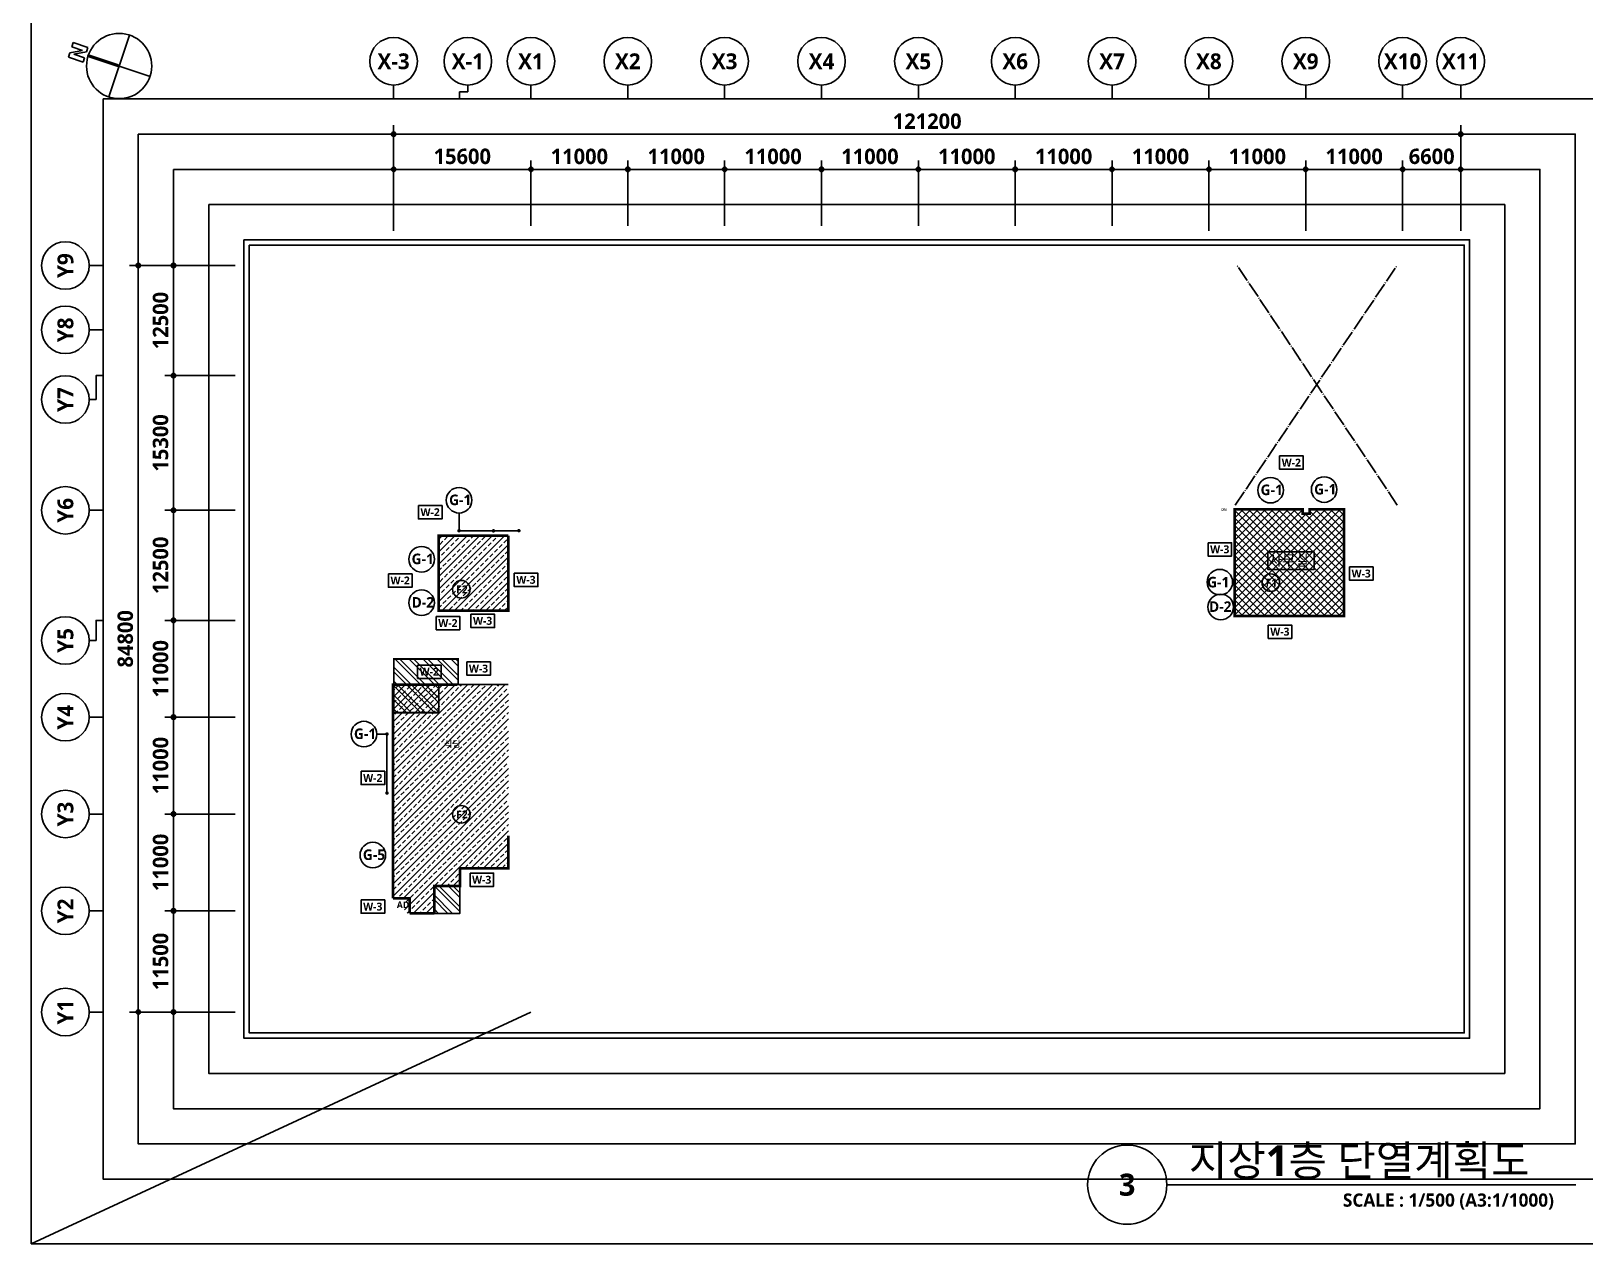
# Model space of a CAD drawing. Header units: millimetres. Extents: x 15454 to 832298, y 124519 to 402165.
# Drawn here: x 15454 to 191935, y 124519 to 262288 of the extents above; entities that cross this region are included whole.
import ezdxf
from ezdxf.enums import TextEntityAlignment as Align

# ---------------------------------------------------------------- set-up
doc = ezdxf.new("R2010")
doc.units = ezdxf.units.MM
doc.header["$LTSCALE"] = 300
doc.header["$MEASUREMENT"] = 0
doc.header["$PDSIZE"] = -5
for name, pattern in [('HID', [0.5, 0.25, -0.25]), ('STD_SHAFT', [7.3, 6, -0.5, 0.3, -0.5]), ('지상4층 SITE$0$AZ081', [3, 2, -1]), ('지상4층 SITE$0$DASHED', [0.75, 0.5, -0.25])]:
    doc.linetypes.add(name, pattern=pattern)
doc.layers.get('0').update_dxf_attribs({"linetype": 'CONTINUOUS'})
doc.layers.get('Defpoints').update_dxf_attribs({"color": 161, "linetype": 'CONTINUOUS'})
for name, color, linetype in [('A-ANNO-NORT', 7, 'CONTINUOUS'), ('A-ANNO-TEXT1', 7, 'CONTINUOUS'), ('A-ANNO-TEXT2', 3, 'CONTINUOUS'), ('A-ANNO-TITL', 7, 'CONTINUOUS'), ('A-FLOR-OPEN-BELO', 6, 'STD_SHAFT'), ('A-ST-AXIS-BUB', 7, 'CONTINUOUS'), ('A-ST-AXIS-DIM', 7, 'CONTINUOUS'), ('A-TEXT1', 2, 'CONTINUOUS'), ('AA-XXXX-TXT1', 2, 'CONTINUOUS'), ('COL', 2, 'CONTINUOUS'), ('COR', 4, 'CONTINUOUS'), ('FIN', 5, 'CONTINUOUS'), ('text', 3, 'CONTINUOUS'), ('w-1', 4, 'CONTINUOUS'), ('w-2', 1, 'CONTINUOUS'), ('w-3', 5, 'CONTINUOUS'), ('X-SEC-종$0$A-ST-AXIS-BUB', 7, 'CONTINUOUS')]:
    doc.layers.add(name, color=color, linetype=linetype)
for name, color, linetype, plot in [('Defpoint', 161, 'CONTINUOUS', False), ('G(그리드1)', 185, 'CONTINUOUS', False), ('G(그리드2)', 235, 'CONTINUOUS', False)]:
    doc.layers.add(name, color=color, linetype=linetype, plot=plot)
doc.styles.add('SH_대대리576', font='')
doc.styles.add('SH_진천_나눔', font='')
doc.styles.add('맑은고딕', font='NanumGothicBold.ttf')
doc.styles.add('송현플러스-돋움체', font='NanumGothicBold.ttf')
doc.styles.get('SH_대대리576').set_extended_font_data('NanumGothic', bold=True)
doc.styles.get('SH_진천_나눔').set_extended_font_data('NanumGothic', bold=True)
doc.dimstyles.new('SHP 500', dxfattribs={"dimscale": 500, "dimtxt": 3.5, "dimasz": 1, "dimexe": 2, "dimexo": 2, "dimgap": 1, "dimtad": 1, "dimdec": 0, "dimzin": 0, "dimdsep": 46, "dimtxsty": 'SH_진천_나눔', "dimblk": 'DIMDOT', "dimcen": 0.09, "dimclrd": 256, "dimclre": 256, "dimclrt": 3, "dimadec": 0, "dimazin": 1, "dimtfac": 1, "dimtdec": 0, "dimtix": 1, "dimtmove": 2, "dimatfit": 0, "dimldrblk": 'DIMDOT', "dimfxl": 1, "dimtolj": 1, "dimtzin": 0, "dimlwd": -1, "dimlwe": -1, "dimarcsym": 0})
pattern_1 = [(45, (-307755.9, 321534), (-707.1068, 707.1068), []), (45, (-307048.8, 321534), (-707.1068, 707.1068), [500, -250])]

# ---------------------------------------------------------------- blocks, each defined once
blk = doc.blocks.new('G$CBA52A250')
at = {"layer": 'A-ST-AXIS-BUB'}
for p, q in [((1177, 0), (1177, 525)), ((1177, 525), (1800, 525)), ((1800, 1050), (1800, 525))]:
    blk.add_line(p, q, dxfattribs=at)
blk.add_circle((1800, 2850), 1800, dxfattribs=at)
blk = doc.blocks.new('DIMDOT')
at = {"color": 0}
blk.add_line((-2, 0), (2, 0), dxfattribs=at)
for radius in [0.5, 0.25]:
    blk.add_circle((0, 0), radius, dxfattribs=at)
blk = doc.blocks.new('*D6778')
at = {"layer": 'A-ST-AXIS-DIM'}
for p, q in [((38629, 235653), (26629, 235653)), ((27629, 235153), (27629, 151353)), ((38629, 150853), (26629, 150853))]:
    blk.add_line(p, q, dxfattribs=at)
at = {"layer": 'Defpoints', "color": 0}
for p in [(39629, 235653), (27629, 150853), (39629, 150853)]:
    blk.add_point(p, dxfattribs=at)
at = {"layer": 'A-ST-AXIS-DIM', "linetype": 'ByBlock', "xscale": 500, "yscale": 500, "zscale": 500}
for p, rotation in [((27629, 235653), 90), ((27629, 150853), 270)]:
    blk.add_blockref('DIMDOT', p, dxfattribs=dict(at, rotation=rotation))
at = {"layer": 'A-ST-AXIS-DIM', "color": 3, "insert": (26163, 193253), "char_height": 1750, "attachment_point": 5, "rotation": 90, "style": 'SH_진천_나눔'}
blk.add_mtext('\\A1;84800', dxfattribs=at)
blk = doc.blocks.new('*D6779')
at = {"layer": 'A-ST-AXIS-DIM'}
for p, q in [((38629, 162353), (30629, 162353)), ((31629, 161853), (31629, 151353)), ((38629, 150853), (30629, 150853))]:
    blk.add_line(p, q, dxfattribs=at)
at = {"layer": 'Defpoints', "color": 0}
for p in [(39629, 162353), (31629, 150853), (39629, 150853)]:
    blk.add_point(p, dxfattribs=at)
at = {"layer": 'A-ST-AXIS-DIM', "linetype": 'ByBlock', "xscale": 500, "yscale": 500, "zscale": 500}
for p, rotation in [((31629, 162353), 90), ((31629, 150853), 270)]:
    blk.add_blockref('DIMDOT', p, dxfattribs=dict(at, rotation=rotation))
at = {"layer": 'A-ST-AXIS-DIM', "color": 3, "insert": (30167, 156603), "char_height": 1750, "attachment_point": 5, "rotation": 90, "style": 'SH_진천_나눔'}
blk.add_mtext('\\A1;11500', dxfattribs=at)
blk = doc.blocks.new('*D6780')
at = {"layer": 'A-ST-AXIS-DIM'}
for p, q in [((38629, 173353), (30629, 173353)), ((31629, 172853), (31629, 162853)), ((38629, 162353), (30629, 162353))]:
    blk.add_line(p, q, dxfattribs=at)
at = {"layer": 'Defpoints', "color": 0}
for p in [(39629, 173353), (31629, 162353), (39629, 162353)]:
    blk.add_point(p, dxfattribs=at)
at = {"layer": 'A-ST-AXIS-DIM', "linetype": 'ByBlock', "xscale": 500, "yscale": 500, "zscale": 500}
for p, rotation in [((31629, 173353), 90), ((31629, 162353), 270)]:
    blk.add_blockref('DIMDOT', p, dxfattribs=dict(at, rotation=rotation))
at = {"layer": 'A-ST-AXIS-DIM', "color": 3, "insert": (30169, 167853), "char_height": 1750, "attachment_point": 5, "rotation": 90, "style": 'SH_진천_나눔'}
blk.add_mtext('\\A1;11000', dxfattribs=at)
blk = doc.blocks.new('*D6781')
at = {"layer": 'A-ST-AXIS-DIM'}
for p, q in [((38629, 184353), (30629, 184353)), ((31629, 183853), (31629, 173853)), ((38629, 173353), (30629, 173353))]:
    blk.add_line(p, q, dxfattribs=at)
at = {"layer": 'Defpoints', "color": 0}
for p in [(39629, 184353), (31629, 173353), (39629, 173353)]:
    blk.add_point(p, dxfattribs=at)
at = {"layer": 'A-ST-AXIS-DIM', "linetype": 'ByBlock', "xscale": 500, "yscale": 500, "zscale": 500}
for p, rotation in [((31629, 184353), 90), ((31629, 173353), 270)]:
    blk.add_blockref('DIMDOT', p, dxfattribs=dict(at, rotation=rotation))
at = {"layer": 'A-ST-AXIS-DIM', "color": 3, "insert": (30169, 178853), "char_height": 1750, "attachment_point": 5, "rotation": 90, "style": 'SH_진천_나눔'}
blk.add_mtext('\\A1;11000', dxfattribs=at)
blk = doc.blocks.new('*D6782')
at = {"layer": 'A-ST-AXIS-DIM'}
for p, q in [((38629, 195353), (30629, 195353)), ((31629, 194853), (31629, 184853)), ((38629, 184353), (30629, 184353))]:
    blk.add_line(p, q, dxfattribs=at)
at = {"layer": 'Defpoints', "color": 0}
for p in [(39629, 195353), (31629, 184353), (39629, 184353)]:
    blk.add_point(p, dxfattribs=at)
at = {"layer": 'A-ST-AXIS-DIM', "linetype": 'ByBlock', "xscale": 500, "yscale": 500, "zscale": 500}
for p, rotation in [((31629, 195353), 90), ((31629, 184353), 270)]:
    blk.add_blockref('DIMDOT', p, dxfattribs=dict(at, rotation=rotation))
at = {"layer": 'A-ST-AXIS-DIM', "color": 3, "insert": (30169, 189853), "char_height": 1750, "attachment_point": 5, "rotation": 90, "style": 'SH_진천_나눔'}
blk.add_mtext('\\A1;11000', dxfattribs=at)
blk = doc.blocks.new('*D6783')
at = {"layer": 'A-ST-AXIS-DIM'}
for p, q in [((38629, 207853), (30629, 207853)), ((31629, 207353), (31629, 195853)), ((38629, 195353), (30629, 195353))]:
    blk.add_line(p, q, dxfattribs=at)
at = {"layer": 'Defpoints', "color": 0}
for p in [(39629, 207853), (31629, 195353), (39629, 195353)]:
    blk.add_point(p, dxfattribs=at)
at = {"layer": 'A-ST-AXIS-DIM', "linetype": 'ByBlock', "xscale": 500, "yscale": 500, "zscale": 500}
for p, rotation in [((31629, 207853), 90), ((31629, 195353), 270)]:
    blk.add_blockref('DIMDOT', p, dxfattribs=dict(at, rotation=rotation))
at = {"layer": 'A-ST-AXIS-DIM', "color": 3, "insert": (30165, 201603), "char_height": 1750, "attachment_point": 5, "rotation": 90, "style": 'SH_진천_나눔'}
blk.add_mtext('\\A1;12500', dxfattribs=at)
blk = doc.blocks.new('*D6784')
at = {"layer": 'A-ST-AXIS-DIM'}
for p, q in [((38629, 223153), (30629, 223153)), ((31629, 222653), (31629, 208353)), ((38629, 207853), (30629, 207853))]:
    blk.add_line(p, q, dxfattribs=at)
at = {"layer": 'Defpoints', "color": 0}
for p in [(39629, 223153), (31629, 207853), (39629, 207853)]:
    blk.add_point(p, dxfattribs=at)
at = {"layer": 'A-ST-AXIS-DIM', "linetype": 'ByBlock', "xscale": 500, "yscale": 500, "zscale": 500}
for p, rotation in [((31629, 223153), 90), ((31629, 207853), 270)]:
    blk.add_blockref('DIMDOT', p, dxfattribs=dict(at, rotation=rotation))
at = {"layer": 'A-ST-AXIS-DIM', "color": 3, "insert": (30163, 215503), "char_height": 1750, "attachment_point": 5, "rotation": 90, "style": 'SH_진천_나눔'}
blk.add_mtext('\\A1;15300', dxfattribs=at)
blk = doc.blocks.new('*D6785')
at = {"layer": 'A-ST-AXIS-DIM'}
for p, q in [((38629, 235653), (30629, 235653)), ((31629, 235153), (31629, 223653)), ((38629, 223153), (30629, 223153))]:
    blk.add_line(p, q, dxfattribs=at)
at = {"layer": 'Defpoints', "color": 0}
for p in [(39629, 235653), (31629, 223153), (39629, 223153)]:
    blk.add_point(p, dxfattribs=at)
at = {"layer": 'A-ST-AXIS-DIM', "linetype": 'ByBlock', "xscale": 500, "yscale": 500, "zscale": 500}
for p, rotation in [((31629, 235653), 90), ((31629, 223153), 270)]:
    blk.add_blockref('DIMDOT', p, dxfattribs=dict(at, rotation=rotation))
at = {"layer": 'A-ST-AXIS-DIM', "color": 3, "insert": (30165, 229403), "char_height": 1750, "attachment_point": 5, "rotation": 90, "style": 'SH_진천_나눔'}
blk.add_mtext('\\A1;12500', dxfattribs=at)
blk = doc.blocks.new('*D6786')
at = {"layer": 'A-ST-AXIS-DIM'}
for p, q in [((56629, 239581), (56629, 251581)), ((177829, 239581), (177829, 251581)), ((177329, 250581), (57129, 250581))]:
    blk.add_line(p, q, dxfattribs=at)
at = {"layer": 'Defpoints', "color": 0}
for p in [(56629, 250581), (56629, 238581), (177829, 238581)]:
    blk.add_point(p, dxfattribs=at)
at = {"layer": 'A-ST-AXIS-DIM', "linetype": 'ByBlock', "xscale": 500, "yscale": 500, "zscale": 500, "rotation": 180}
blk.add_blockref('DIMDOT', (56629, 250581), dxfattribs=at)
at = {"layer": 'A-ST-AXIS-DIM', "linetype": 'ByBlock', "xscale": 500, "yscale": 500, "zscale": 500}
blk.add_blockref('DIMDOT', (177829, 250581), dxfattribs=at)
at = {"layer": 'A-ST-AXIS-DIM', "color": 3, "insert": (117229, 252044), "char_height": 1750, "attachment_point": 5, "style": 'SH_진천_나눔'}
blk.add_mtext('\\A1;121200', dxfattribs=at)
blk = doc.blocks.new('*D6787')
at = {"layer": 'A-ST-AXIS-DIM'}
for p, q in [((72229, 240181), (72229, 247581)), ((83229, 240181), (83229, 247581)), ((82729, 246581), (72729, 246581))]:
    blk.add_line(p, q, dxfattribs=at)
at = {"layer": 'Defpoints', "color": 0}
for p in [(72229, 246581), (72229, 239181), (83229, 239181)]:
    blk.add_point(p, dxfattribs=at)
at = {"layer": 'A-ST-AXIS-DIM', "linetype": 'ByBlock', "xscale": 500, "yscale": 500, "zscale": 500, "rotation": 180}
blk.add_blockref('DIMDOT', (72229, 246581), dxfattribs=at)
at = {"layer": 'A-ST-AXIS-DIM', "linetype": 'ByBlock', "xscale": 500, "yscale": 500, "zscale": 500}
blk.add_blockref('DIMDOT', (83229, 246581), dxfattribs=at)
at = {"layer": 'A-ST-AXIS-DIM', "color": 3, "insert": (77729, 248041), "char_height": 1750, "attachment_point": 5, "style": 'SH_진천_나눔'}
blk.add_mtext('\\A1;11000', dxfattribs=at)
blk = doc.blocks.new('*D6788')
at = {"layer": 'A-ST-AXIS-DIM'}
for p, q in [((83229, 240181), (83229, 247581)), ((94229, 240181), (94229, 247581)), ((93729, 246581), (83729, 246581))]:
    blk.add_line(p, q, dxfattribs=at)
at = {"layer": 'Defpoints', "color": 0}
for p in [(83229, 246581), (83229, 239181), (94229, 239181)]:
    blk.add_point(p, dxfattribs=at)
at = {"layer": 'A-ST-AXIS-DIM', "linetype": 'ByBlock', "xscale": 500, "yscale": 500, "zscale": 500, "rotation": 180}
blk.add_blockref('DIMDOT', (83229, 246581), dxfattribs=at)
at = {"layer": 'A-ST-AXIS-DIM', "linetype": 'ByBlock', "xscale": 500, "yscale": 500, "zscale": 500}
blk.add_blockref('DIMDOT', (94229, 246581), dxfattribs=at)
at = {"layer": 'A-ST-AXIS-DIM', "color": 3, "insert": (88729, 248041), "char_height": 1750, "attachment_point": 5, "style": 'SH_진천_나눔'}
blk.add_mtext('\\A1;11000', dxfattribs=at)
blk = doc.blocks.new('*D6789')
at = {"layer": 'A-ST-AXIS-DIM'}
for p, q in [((94229, 240181), (94229, 247581)), ((105229, 240181), (105229, 247581)), ((104729, 246581), (94729, 246581))]:
    blk.add_line(p, q, dxfattribs=at)
at = {"layer": 'Defpoints', "color": 0}
for p in [(94229, 246581), (94229, 239181), (105229, 239181)]:
    blk.add_point(p, dxfattribs=at)
at = {"layer": 'A-ST-AXIS-DIM', "linetype": 'ByBlock', "xscale": 500, "yscale": 500, "zscale": 500, "rotation": 180}
blk.add_blockref('DIMDOT', (94229, 246581), dxfattribs=at)
at = {"layer": 'A-ST-AXIS-DIM', "linetype": 'ByBlock', "xscale": 500, "yscale": 500, "zscale": 500}
blk.add_blockref('DIMDOT', (105229, 246581), dxfattribs=at)
at = {"layer": 'A-ST-AXIS-DIM', "color": 3, "insert": (99729, 248041), "char_height": 1750, "attachment_point": 5, "style": 'SH_진천_나눔'}
blk.add_mtext('\\A1;11000', dxfattribs=at)
blk = doc.blocks.new('*D6790')
at = {"layer": 'A-ST-AXIS-DIM'}
for p, q in [((105229, 240181), (105229, 247581)), ((116229, 240181), (116229, 247581)), ((115729, 246581), (105729, 246581))]:
    blk.add_line(p, q, dxfattribs=at)
at = {"layer": 'Defpoints', "color": 0}
for p in [(105229, 246581), (105229, 239181), (116229, 239181)]:
    blk.add_point(p, dxfattribs=at)
at = {"layer": 'A-ST-AXIS-DIM', "linetype": 'ByBlock', "xscale": 500, "yscale": 500, "zscale": 500, "rotation": 180}
blk.add_blockref('DIMDOT', (105229, 246581), dxfattribs=at)
at = {"layer": 'A-ST-AXIS-DIM', "linetype": 'ByBlock', "xscale": 500, "yscale": 500, "zscale": 500}
blk.add_blockref('DIMDOT', (116229, 246581), dxfattribs=at)
at = {"layer": 'A-ST-AXIS-DIM', "color": 3, "insert": (110729, 248041), "char_height": 1750, "attachment_point": 5, "style": 'SH_진천_나눔'}
blk.add_mtext('\\A1;11000', dxfattribs=at)
blk = doc.blocks.new('*D6791')
at = {"layer": 'A-ST-AXIS-DIM'}
for p, q in [((116229, 240181), (116229, 247581)), ((127229, 240181), (127229, 247581)), ((126729, 246581), (116729, 246581))]:
    blk.add_line(p, q, dxfattribs=at)
at = {"layer": 'Defpoints', "color": 0}
for p in [(116229, 246581), (116229, 239181), (127229, 239181)]:
    blk.add_point(p, dxfattribs=at)
at = {"layer": 'A-ST-AXIS-DIM', "linetype": 'ByBlock', "xscale": 500, "yscale": 500, "zscale": 500, "rotation": 180}
blk.add_blockref('DIMDOT', (116229, 246581), dxfattribs=at)
at = {"layer": 'A-ST-AXIS-DIM', "linetype": 'ByBlock', "xscale": 500, "yscale": 500, "zscale": 500}
blk.add_blockref('DIMDOT', (127229, 246581), dxfattribs=at)
at = {"layer": 'A-ST-AXIS-DIM', "color": 3, "insert": (121729, 248041), "char_height": 1750, "attachment_point": 5, "style": 'SH_진천_나눔'}
blk.add_mtext('\\A1;11000', dxfattribs=at)
blk = doc.blocks.new('*D6792')
at = {"layer": 'A-ST-AXIS-DIM'}
for p, q in [((127229, 240181), (127229, 247581)), ((138229, 240181), (138229, 247581)), ((137729, 246581), (127729, 246581))]:
    blk.add_line(p, q, dxfattribs=at)
at = {"layer": 'Defpoints', "color": 0}
for p in [(127229, 246581), (127229, 239181), (138229, 239181)]:
    blk.add_point(p, dxfattribs=at)
at = {"layer": 'A-ST-AXIS-DIM', "linetype": 'ByBlock', "xscale": 500, "yscale": 500, "zscale": 500, "rotation": 180}
blk.add_blockref('DIMDOT', (127229, 246581), dxfattribs=at)
at = {"layer": 'A-ST-AXIS-DIM', "linetype": 'ByBlock', "xscale": 500, "yscale": 500, "zscale": 500}
blk.add_blockref('DIMDOT', (138229, 246581), dxfattribs=at)
at = {"layer": 'A-ST-AXIS-DIM', "color": 3, "insert": (132729, 248041), "char_height": 1750, "attachment_point": 5, "style": 'SH_진천_나눔'}
blk.add_mtext('\\A1;11000', dxfattribs=at)
blk = doc.blocks.new('*D6793')
at = {"layer": 'A-ST-AXIS-DIM'}
for p, q in [((138229, 240181), (138229, 247581)), ((149229, 239581), (149229, 247581)), ((148729, 246581), (138729, 246581))]:
    blk.add_line(p, q, dxfattribs=at)
at = {"layer": 'Defpoints', "color": 0}
for p in [(138229, 246581), (138229, 239181), (149229, 238581)]:
    blk.add_point(p, dxfattribs=at)
at = {"layer": 'A-ST-AXIS-DIM', "linetype": 'ByBlock', "xscale": 500, "yscale": 500, "zscale": 500, "rotation": 180}
blk.add_blockref('DIMDOT', (138229, 246581), dxfattribs=at)
at = {"layer": 'A-ST-AXIS-DIM', "linetype": 'ByBlock', "xscale": 500, "yscale": 500, "zscale": 500}
blk.add_blockref('DIMDOT', (149229, 246581), dxfattribs=at)
at = {"layer": 'A-ST-AXIS-DIM', "color": 3, "insert": (143729, 248041), "char_height": 1750, "attachment_point": 5, "style": 'SH_진천_나눔'}
blk.add_mtext('\\A1;11000', dxfattribs=at)
blk = doc.blocks.new('*D6794')
at = {"layer": 'A-ST-AXIS-DIM'}
for p, q in [((149229, 239581), (149229, 247581)), ((160229, 239581), (160229, 247581)), ((159729, 246581), (149729, 246581))]:
    blk.add_line(p, q, dxfattribs=at)
at = {"layer": 'Defpoints', "color": 0}
for p in [(149229, 246581), (149229, 238581), (160229, 238581)]:
    blk.add_point(p, dxfattribs=at)
at = {"layer": 'A-ST-AXIS-DIM', "linetype": 'ByBlock', "xscale": 500, "yscale": 500, "zscale": 500, "rotation": 180}
blk.add_blockref('DIMDOT', (149229, 246581), dxfattribs=at)
at = {"layer": 'A-ST-AXIS-DIM', "linetype": 'ByBlock', "xscale": 500, "yscale": 500, "zscale": 500}
blk.add_blockref('DIMDOT', (160229, 246581), dxfattribs=at)
at = {"layer": 'A-ST-AXIS-DIM', "color": 3, "insert": (154729, 248041), "char_height": 1750, "attachment_point": 5, "style": 'SH_진천_나눔'}
blk.add_mtext('\\A1;11000', dxfattribs=at)
blk = doc.blocks.new('*D6795')
at = {"layer": 'A-ST-AXIS-DIM'}
for p, q in [((160229, 239581), (160229, 247581)), ((171229, 239581), (171229, 247581)), ((170729, 246581), (160729, 246581))]:
    blk.add_line(p, q, dxfattribs=at)
at = {"layer": 'Defpoints', "color": 0}
for p in [(160229, 246581), (160229, 238581), (171229, 238581)]:
    blk.add_point(p, dxfattribs=at)
at = {"layer": 'A-ST-AXIS-DIM', "linetype": 'ByBlock', "xscale": 500, "yscale": 500, "zscale": 500, "rotation": 180}
blk.add_blockref('DIMDOT', (160229, 246581), dxfattribs=at)
at = {"layer": 'A-ST-AXIS-DIM', "linetype": 'ByBlock', "xscale": 500, "yscale": 500, "zscale": 500}
blk.add_blockref('DIMDOT', (171229, 246581), dxfattribs=at)
at = {"layer": 'A-ST-AXIS-DIM', "color": 3, "insert": (165729, 248041), "char_height": 1750, "attachment_point": 5, "style": 'SH_진천_나눔'}
blk.add_mtext('\\A1;11000', dxfattribs=at)
blk = doc.blocks.new('*D6796')
at = {"layer": 'A-ST-AXIS-DIM'}
for p, q in [((56629, 240181), (56629, 247581)), ((72229, 240181), (72229, 247581)), ((71729, 246581), (57129, 246581))]:
    blk.add_line(p, q, dxfattribs=at)
at = {"layer": 'Defpoints', "color": 0}
for p in [(56629, 246581), (56629, 239181), (72229, 239181)]:
    blk.add_point(p, dxfattribs=at)
at = {"layer": 'A-ST-AXIS-DIM', "linetype": 'ByBlock', "xscale": 500, "yscale": 500, "zscale": 500, "rotation": 180}
blk.add_blockref('DIMDOT', (56629, 246581), dxfattribs=at)
at = {"layer": 'A-ST-AXIS-DIM', "linetype": 'ByBlock', "xscale": 500, "yscale": 500, "zscale": 500}
blk.add_blockref('DIMDOT', (72229, 246581), dxfattribs=at)
at = {"layer": 'A-ST-AXIS-DIM', "color": 3, "insert": (64429, 248047), "char_height": 1750, "attachment_point": 5, "style": 'SH_진천_나눔'}
blk.add_mtext('\\A1;15600', dxfattribs=at)
blk = doc.blocks.new('A-ST-AXIS-BUB-1')
at = {"layer": 'A-ST-AXIS-BUB'}
blk.add_line((0, 350), (0, 0), dxfattribs=at)
blk.add_circle((0, 950), 600, dxfattribs=at)
blk = doc.blocks.new('A-ST-AXIS-BUB-2')
at = {"layer": 'X-SEC-종$0$A-ST-AXIS-BUB'}
blk.add_line((1800, 1050, -103000), (1800, 525, -103000), dxfattribs=at)
at = {"layer": 'X-SEC-종$0$A-ST-AXIS-BUB', "elevation": -103000}
blk.add_lwpolyline([(3323, 0), (3323, 525), (1800, 525)], dxfattribs=at)
at = {"layer": 'X-SEC-종$0$A-ST-AXIS-BUB'}
blk.add_circle((1800, 2850, -103000), 1800, dxfattribs=at)
blk = doc.blocks.new('*D6896')
at = {"layer": 'A-ST-AXIS-DIM'}
for p, q in [((171229, 239581), (171229, 247581)), ((177829, 239581), (177829, 247581)), ((170729, 246581), (170229, 246581)), ((171229, 246581), (177829, 246581)), ((178329, 246581), (178829, 246581))]:
    blk.add_line(p, q, dxfattribs=at)
at = {"layer": 'Defpoints', "color": 0}
for p in [(177829, 246581), (171229, 238581), (177829, 238581)]:
    blk.add_point(p, dxfattribs=at)
at = {"layer": 'A-ST-AXIS-DIM', "linetype": 'ByBlock', "xscale": 500, "yscale": 500, "zscale": 500}
blk.add_blockref('DIMDOT', (171229, 246581), dxfattribs=at)
at = {"layer": 'A-ST-AXIS-DIM', "linetype": 'ByBlock', "xscale": 500, "yscale": 500, "zscale": 500, "rotation": 180}
blk.add_blockref('DIMDOT', (177829, 246581), dxfattribs=at)
at = {"layer": 'A-ST-AXIS-DIM', "color": 3, "insert": (174529, 248047), "char_height": 1750, "attachment_point": 5, "style": 'SH_진천_나눔'}
blk.add_mtext('\\A1;6600', dxfattribs=at)
blk = doc.blocks.new('dr-sy-018-D-M')
at = {"layer": 'A-ANNO-NORT'}
for p, q in [((-1, 16.4), (-2.5, 16.4)), ((-2.5, 16.4), (-2.5, 11.4)), ((-1, 16.4), (1, 12.8)), ((-1, 15.09), (1.05, 11.4)), ((-1, 11.4), (-1, 15.09)), ((1, 12.8), (1, 16.4)), ((1, 16.4), (2.5, 16.4)), ((2.5, 16.4), (2.5, 11.4)), ((-2.5, 11.4), (-1, 11.4)), ((2.5, 11.4), (1.05, 11.4)), ((-10.5, 0), (10.5, 0)), ((0, 0), (0, -10.5))]:
    blk.add_line(p, q, dxfattribs=at)
at = {"layer": 'A-ANNO-NORT', "const_width": 1}
blk.add_lwpolyline([(0, 10.5), (0, 0)], dxfattribs=at)
at = {"layer": 'A-ANNO-NORT'}
blk.add_circle((0, 0), 10.5, dxfattribs=at)
blk = doc.blocks.new('*U4373')
at = {"layer": 'A-ANNO-TITL'}
blk.add_line((0, 0), (4647, 0), dxfattribs=at)
blk.add_circle((-450, 0), 450, dxfattribs=at)
at = {"layer": 'AA-XXXX-TXT1', "style": 'SH_진천_나눔'}
blk.add_attdef('DWG.TITLE', (250, 100), '', height=350, dxfattribs=at)
at = {"layer": 'AA-XXXX-TXT1', "color": 7, "style": 'SH_진천_나눔'}
blk.add_attdef('NO1', text='', height=300, dxfattribs=at).set_placement((-450, 0), align=Align.MIDDLE)
at = {"layer": 'AA-XXXX-TXT1', "style": 'SH_진천_나눔'}
blk.add_attdef('SCALE', text='', height=150, dxfattribs=at).set_placement((4397, -100), align=Align.TOP_RIGHT)
blk = doc.blocks.new('지상1층 단열')
h = blk.add_hatch()
h.set_pattern_fill('ANSI32', color=21, scale=3000, angle=270)
h.set_pattern_definition([(315, (-55755.9, 321534), (795.495, 795.495), []), (315, (-55755.9, 321003.7), (795.495, 795.495), [])])
h.paths.add_polyline_path([(139758, 40100), (132458, 40100), (132458, 34000), (137558, 34000), (137558, 37100), (137558, 37100), (137558, 37200), (139758, 37200)])
at = {"true_color": 0xf7a27e}
h = blk.add_hatch(dxfattribs=at)
h.set_pattern_fill('ANSI32', color=21, scale=3000, angle=270)
h.set_pattern_definition([(315, (-307755.9, 321534), (795.4951, 795.4951), []), (315, (-307755.9, 321003.7), (795.4951, 795.4951), [])])
h.paths.add_polyline_path([(136983, 14300), (139958, 14300), (139958, 11200), (136983, 11200)])
at = {"layer": 'COR', "true_color": 0x0affff}
h = blk.add_hatch(dxfattribs=at)
h.set_pattern_fill('ANSI33', color=4, scale=4000)
h.set_pattern_definition(pattern_1)
h.paths.add_polyline_path([(137558, 54100), (145458, 54100), (145458, 51420), (145458, 49500), (145458, 49500), (145458, 45600), (137558, 45600)])
h = blk.add_hatch(dxfattribs=at)
h.set_pattern_fill('ANSI33', color=4, scale=4000)
h.set_pattern_definition(pattern_1)
h.paths.add_polyline_path([(133658, 12900), (133658, 11200), (137058, 11200), (137058, 14300), (139958, 14300), (139958, 16320), (145458, 16320), (145458, 37200), (132358, 37200), (132358, 12900)])
at = {"layer": 'FIN', "true_color": 0x1414ff}
h = blk.add_hatch(dxfattribs=at)
h.set_pattern_fill('ANSI37', color=5, scale=4800)
h.set_pattern_definition([(45, (-307755.9, 321534), (-424.26407, 424.26407), []), (135, (-307755.9, 321534), (-424.26407, -424.26407), [])])
h.paths.add_polyline_path([(227958, 57100), (227958, 45000), (240358, 45000), (240358, 57100), (236458, 57100), (236458, 56600), (235658, 56600), (235658, 57100)])
at = {"elevation": 103000}
blk.add_lwpolyline([(146651, 54670), (139861, 54670), (139861, 56686)], dxfattribs=at)
at = {"color": 1, "const_width": 200, "elevation": 103000}
for points in [[(139761, 54670, 1), (139961, 54670, 1)], [(143661, 54658, 1), (143861, 54658, 1)], [(146551, 54677, 1), (146751, 54677, 1)]]:
    blk.add_lwpolyline(points, format="xyb", close=True, dxfattribs=at)
blk.add_lwpolyline([(231722, 52285), (236979, 52285), (236979, 50267), (231722, 50267)], close=True)
at = {"color": 1, "const_width": 200}
for points in [[(131572, 31569, 1), (131772, 31569, 1)], [(131572, 24873, 1), (131772, 24873, 1)]]:
    blk.add_lwpolyline(points, format="xyb", close=True, dxfattribs=at)
blk.add_lwpolyline([(131672, 24873), (131672, 31569), (130507, 31569)])
at = {"elevation": 103000}
blk.add_lwpolyline([(136983, 14300), (139958, 14300), (139958, 11200), (136983, 11200)], close=True, dxfattribs=at)
at = {"layer": 'A-TEXT1'}
for centre in [(232057, 48774), (140120, 48020), (140120, 22458)]:
    blk.add_circle(centre, 1000, dxfattribs=at)
at = {"layer": 'COL'}
for centre in [(232028, 59275), (238111, 59349), (139861, 58137, 103000), (135604, 51432, 103000), (226270, 48834), (135604, 46492, 103000), (226369, 46009, 103000), (129055, 31569), (130067, 17828)]:
    blk.add_circle(centre, 1452, dxfattribs=at)
at = {"layer": 'text'}
for points in [[(233057, 63164), (235733, 63164), (235733, 61652), (233057, 61652)], [(224933, 53311), (227608, 53311), (227608, 51799), (224933, 51799)], [(240997, 50562), (243672, 50562), (243672, 49050), (240997, 49050)], [(231760, 43958), (234436, 43958), (234436, 42446), (231760, 42446)], [(128736, 27342), (131412, 27342), (131412, 25830), (128736, 25830)], [(128736, 12731), (131412, 12731), (131412, 11219), (128736, 11219)]]:
    blk.add_lwpolyline(points, close=True, dxfattribs=at)
at = {"layer": 'text', "elevation": 103000}
for points in [[(135252, 57529), (137927, 57529), (137927, 56017), (135252, 56017)], [(131845, 49771), (134521, 49771), (134521, 48259), (131845, 48259)], [(146137, 49847), (148813, 49847), (148813, 48335), (146137, 48335)], [(137268, 44934), (139944, 44934), (139944, 43422), (137268, 43422)], [(141212, 45189), (143888, 45189), (143888, 43677), (141212, 43677)], [(135149, 39415), (137825, 39415), (137825, 37903), (135149, 37903)], [(140748, 39766), (143424, 39766), (143424, 38254), (140748, 38254)], [(141109, 15774), (143785, 15774), (143785, 14262), (141109, 14262)]]:
    blk.add_lwpolyline(points, close=True, dxfattribs=at)
at = {"layer": 'w-1', "const_width": 200, "elevation": 103000}
blk.add_lwpolyline([(139758, 40100), (132458, 40100), (132458, 34000), (137558, 34000), (137558, 37100), (137558, 37100), (137558, 37200), (139758, 37200)], close=True, dxfattribs=at)
blk.add_lwpolyline([(145458, 37200), (139658, 37200)], dxfattribs=at)
at = {"layer": 'w-2', "linetype": 'HID', "const_width": 300}
blk.add_lwpolyline([(227958, 57100), (227958, 45000), (240358, 45000), (240358, 57100), (236458, 57100), (236458, 56600), (235658, 56600), (235658, 57100), (227958, 57100)], dxfattribs=at)
at = {"layer": 'w-2', "linetype": '지상4층 SITE$0$DASHED', "const_width": 300, "elevation": 103000}
for points in [[(144058, 45600), (145458, 45600), (145458, 54100)], [(140883, 45600), (144058, 45600)]]:
    blk.add_lwpolyline(points, dxfattribs=at)
at = {"layer": 'w-2', "linetype": 'HID', "const_width": 300, "elevation": 103000}
for points in [[(145458, 20022), (145458, 16320), (139958, 16320), (139958, 14300), (137058, 14300), (137058, 11200)], [(134258, 11200), (134258, 12900), (132358, 12900)]]:
    blk.add_lwpolyline(points, dxfattribs=at)
at = {"layer": 'w-3', "linetype": '지상4층 SITE$0$AZ081', "const_width": 300}
blk.add_lwpolyline([(227958, 57100), (235658, 57100), (235658, 56600), (236458, 56600), (236458, 57100), (240358, 57100)], dxfattribs=at)
at = {"layer": 'w-3', "linetype": '지상4층 SITE$0$AZ081', "const_width": 300, "elevation": 103000}
for points in [[(140883, 45600), (137558, 45600), (137558, 54100), (145458, 54100)], [(132358, 12900), (132358, 37200), (139658, 37200)], [(137058, 11200), (134258, 11200)]]:
    blk.add_lwpolyline(points, dxfattribs=at)
at = {"layer": 'A-ANNO-TEXT2', "style": '송현플러스-돋움체'}
for s, height, p in [('G-1', 1200, (236977, 58791)), ('G-1', 1200, (138728, 57580, 103000)), ('G-1', 1200, (230894, 58717)), ('DN', 300, (226432, 56925)), ('G-1', 1200, (134470, 50874, 103000)), ('사무실', 1200, (231826, 50704)), ('G-1', 1200, (224821, 48234)), ('D-2', 1200, (134470, 45934, 103000)), ('D-2', 1200, (225035, 45452, 103000)), ('G-1', 1200, (127922, 31011)), ('식당', 750, (138139, 30065)), ('G-5', 1200, (128934, 17271)), ('AD', 750, (132794, 11805))]:
    blk.add_text(s, height=height, dxfattribs=at).set_placement(p)
at = {"layer": 'A-TEXT1', "style": '맑은고딕'}
for s, p in [('W-2', (233290, 61961)), ('W-2', (135484, 56326, 103000)), ('W-3', (225165, 52108)), ('W-2', (132078, 48569, 103000)), ('W-3', (146370, 48645, 103000)), ('W-3', (241229, 49359)), ('F2', (139529, 47555)), ('F1', (231466, 48309)), ('W-2', (137501, 43732, 103000)), ('W-3', (141445, 43986, 103000)), ('W-3', (231993, 42755)), ('W-2', (135381, 38213, 103000)), ('W-3', (140980, 38564, 103000)), ('W-2', (128969, 26139)), ('F2', (139529, 21992)), ('W-3', (141342, 14571, 103000)), ('W-3', (128969, 11528))]:
    blk.add_text(s, height=900, dxfattribs=at).set_placement(p)

msp = doc.modelspace()

# ---------------------------------------------------------------- linework, layer by layer
at = {"layer": 'A-FLOR-OPEN-BELO'}
for p, q in [((152229, 208452.9), (170593.3, 235652.9)), ((170629, 208452.9), (152440.9, 235657.3))]:
    msp.add_line(p, q, dxfattribs=at)
at = {"layer": 'Defpoint'}
msp.add_lwpolyline([(15454, 124519), (370454, 124519), (370454, 401519), (15454, 401519)], close=True, dxfattribs=at)
at = {"layer": 'G(그리드1)'}
msp.add_line((72229, 150852.9), (15454, 124519), dxfattribs=at)
for points in [[(23629, 254581.5), (194829, 254581.5), (194829, 131881.5), (23629, 131881.5)], [(27629, 250581.5), (190829, 250581.5), (190829, 135881.5), (27629, 135881.5)], [(31629, 246581.5), (186829, 246581.5), (186829, 139881.5), (31629, 139881.5)], [(35629, 242581.5), (182829, 242581.5), (182829, 143881.5), (35629, 143881.5)], [(39629, 238581.5), (178829, 238581.5), (178829, 147881.5), (39629, 147881.5)]]:
    msp.add_lwpolyline(points, close=True, dxfattribs=at)
at = {"layer": 'G(그리드2)'}
msp.add_lwpolyline([(40229, 237981.5), (178229, 237981.5), (178229, 148481.5), (40229, 148481.5)], close=True, dxfattribs=at)
at = {"layer": 'X-SEC-종$0$A-ST-AXIS-BUB'}
msp.add_line((22054, 220437.3), (22841.5, 220437.3), dxfattribs=at)
msp.add_lwpolyline([(23629, 223152.9), (22841.5, 223152.9), (22841.5, 220437.3)], dxfattribs=at)
msp.add_circle((19354, 220437.3), 2700, dxfattribs=at)

# ---------------------------------------------------------------- block references
at = {"xscale": 1.5, "yscale": 1.5, "zscale": 1.5}
msp.add_blockref('G$CBA52A250', (62363.3, 254581.5), dxfattribs=at)
msp.add_blockref('지상1층 단열', (-75796.9, 150860, 692.7))
ref = msp.add_blockref('*U4373', (144449, 131248.6), dxfattribs=dict(xscale=10, yscale=10, zscale=10))
ref.add_attrib('SCALE', 'SCALE : 1/500 (A3:1/1000)', dxfattribs={"layer": 'A-ANNO-TITL', "height": 1500, "style": 'SH_진천_나눔'}).set_placement((188416, 130248.6), align=Align.TOP_RIGHT)
ref.add_attrib('DWG.TITLE', '지상1층 단열계획도', (146949, 132248.6), dxfattribs={"layer": 'A-ANNO-TITL', "height": 3479.08, "style": 'SH_진천_나눔'})
ref.add_attrib('NO1', '3', dxfattribs={"layer": 'A-ANNO-TITL', "color": 7, "height": 2500, "style": 'SH_진천_나눔'}).set_placement((139949, 131248.6), align=Align.MIDDLE)
at = {"layer": 'A-ANNO-NORT', "xscale": 352.8000000000371, "yscale": 352.8000000000371, "zscale": 352.8000000000371, "rotation": 71.5319309375383}
msp.add_blockref('dr-sy-018-D-M', (25454, 258319), dxfattribs=at)
at = {"layer": 'A-ST-AXIS-BUB', "xscale": 4.5, "yscale": 4.5, "zscale": 4.5}
for p in [(56629, 254581.5), (72229, 254581.5), (83229, 254581.5), (94229, 254581.5), (105229, 254581.5), (116229, 254581.5), (127229, 254581.5), (138229, 254581.5), (149229, 254581.5), (160229, 254581.5), (171229, 254581.5), (177829, 254581.5)]:
    msp.add_blockref('A-ST-AXIS-BUB-1', p, dxfattribs=at)
at = {"layer": 'A-ST-AXIS-BUB'}
for name, p, xscale, yscale, zscale, rotation in [('A-ST-AXIS-BUB-1', (23629, 235652.9), 4.5, 4.5, 4.5, 90), ('A-ST-AXIS-BUB-1', (23629, 228352.9), 4.5, 4.5, 4.5, 90), ('A-ST-AXIS-BUB-1', (23629, 207852.9), 4.5, 4.5, 4.5, 90), ('A-ST-AXIS-BUB-2', (23629, 190368.6), 1.5, 1.5, 1.5, 90.00000000000001), ('A-ST-AXIS-BUB-1', (23629, 184352.9), 4.5, 4.5, 4.5, 90), ('A-ST-AXIS-BUB-1', (23629, 173352.9), 4.5, 4.5, 4.5, 90), ('A-ST-AXIS-BUB-1', (23629, 162352.9), 4.5, 4.5, 4.5, 90), ('A-ST-AXIS-BUB-1', (23629, 150852.9), 4.5, 4.5, 4.5, 90)]:
    msp.add_blockref(name, p, dxfattribs=dict(at, xscale=xscale, yscale=yscale, zscale=zscale, rotation=rotation))

# ---------------------------------------------------------------- texts
at = {"layer": 'A-ANNO-TEXT1', "style": 'SH_대대리576'}
for s, p in [('X-3', (56629, 258856.5)), ('X-1', (65063.3, 258856.5)), ('X1', (72229, 258856.5)), ('X2', (83229, 258856.5)), ('X3', (94229, 258856.5)), ('X4', (105229, 258856.5)), ('X5', (116229, 258856.5)), ('X6', (127229, 258856.5)), ('X7', (138229, 258856.5)), ('X8', (149229, 258856.5)), ('X9', (160229, 258856.5)), ('X10', (171229, 258856.5)), ('X11', (177829, 258856.5))]:
    msp.add_text(s, height=1800, dxfattribs=at).set_placement(p, align=Align.MIDDLE_CENTER)
for s, p in [('Y9', (19354, 235652.9)), ('Y8', (19354, 228352.9)), ('Y7', (19354, 220437.3)), ('Y6', (19354, 207852.9)), ('Y5', (19354, 193068.6)), ('Y4', (19354, 184352.9)), ('Y3', (19354, 173352.9)), ('Y2', (19354, 162352.9)), ('Y1', (19354, 150852.9))]:
    msp.add_text(s, height=1800, rotation=90, dxfattribs=at).set_placement(p, align=Align.MIDDLE_CENTER)

# ---------------------------------------------------------------- dimensions: what is measured, and where the dimension line sits
at = {"layer": 'A-ST-AXIS-DIM'}
for base, p1, p2, picture, middle in [((56629, 250581.5), (177829, 238581.5), (56629, 238581.5), '*D6786', (117229, 252043.5)), ((56629, 246581.5), (72229, 239181.5), (56629, 239181.5), '*D6796', (64429, 248047.2)), ((72229, 246581.5), (83229, 239181.5), (72229, 239181.5), '*D6787', (77729, 248041)), ((83229, 246581.5), (94229, 239181.5), (83229, 239181.5), '*D6788', (88729, 248041)), ((94229, 246581.5), (105229, 239181.5), (94229, 239181.5), '*D6789', (99729, 248041)), ((105229, 246581.5), (116229, 239181.5), (105229, 239181.5), '*D6790', (110729, 248041)), ((116229, 246581.5), (127229, 239181.5), (116229, 239181.5), '*D6791', (121729, 248041)), ((127229, 246581.5), (138229, 239181.5), (127229, 239181.5), '*D6792', (132729, 248041)), ((138229, 246581.5), (149229, 238581.5), (138229, 239181.5), '*D6793', (143729, 248041)), ((149229, 246581.5), (160229, 238581.5), (149229, 238581.5), '*D6794', (154729, 248041)), ((160229, 246581.5), (171229, 238581.5), (160229, 238581.5), '*D6795', (165729, 248041))]:
    dim = msp.add_linear_dim(base=base, p1=p1, p2=p2, dimstyle='SHP 500', override={"dimtxsty": 'SH_진천_나눔', "dimldrblk": 'DIMDOT'}, dxfattribs=at)
    dim.commit()
    dim.dimension.update_dxf_attribs({"geometry": picture, "text_midpoint": middle})
for base, p1, p2, angle, picture, middle in [((177829, 246581.5), (171229, 238581.5), (177829, 238581.5), 180, '*D6896', (174529, 248047.2)), ((27629, 150852.9), (39629, 235652.9), (39629, 150852.9), 90, '*D6778', (26163.3, 193252.9)), ((31629, 223152.9), (39629, 235652.9), (39629, 223152.9), 90, '*D6785', (30164.5, 229402.9)), ((31629, 207852.9), (39629, 223152.9), (39629, 207852.9), 90, '*D6784', (30163.3, 215502.9)), ((31629, 195352.9), (39629, 207852.9), (39629, 195352.9), 90, '*D6783', (30164.5, 201602.9)), ((31629, 184352.9), (39629, 195352.9), (39629, 184352.9), 90, '*D6782', (30169.5, 189852.9)), ((31629, 173352.9), (39629, 184352.9), (39629, 173352.9), 90, '*D6781', (30169.5, 178852.9)), ((31629, 162352.9), (39629, 173352.9), (39629, 162352.9), 90, '*D6780', (30169.5, 167852.9)), ((31629, 150852.9), (39629, 162352.9), (39629, 150852.9), 90, '*D6779', (30167, 156602.9))]:
    dim = msp.add_linear_dim(base=base, p1=p1, p2=p2, angle=angle, dimstyle='SHP 500', override={"dimtxsty": 'SH_진천_나눔', "dimldrblk": 'DIMDOT'}, dxfattribs=at)
    dim.commit()
    dim.dimension.update_dxf_attribs({"geometry": picture, "text_midpoint": middle})

doc.saveas('drawing.dxf')
